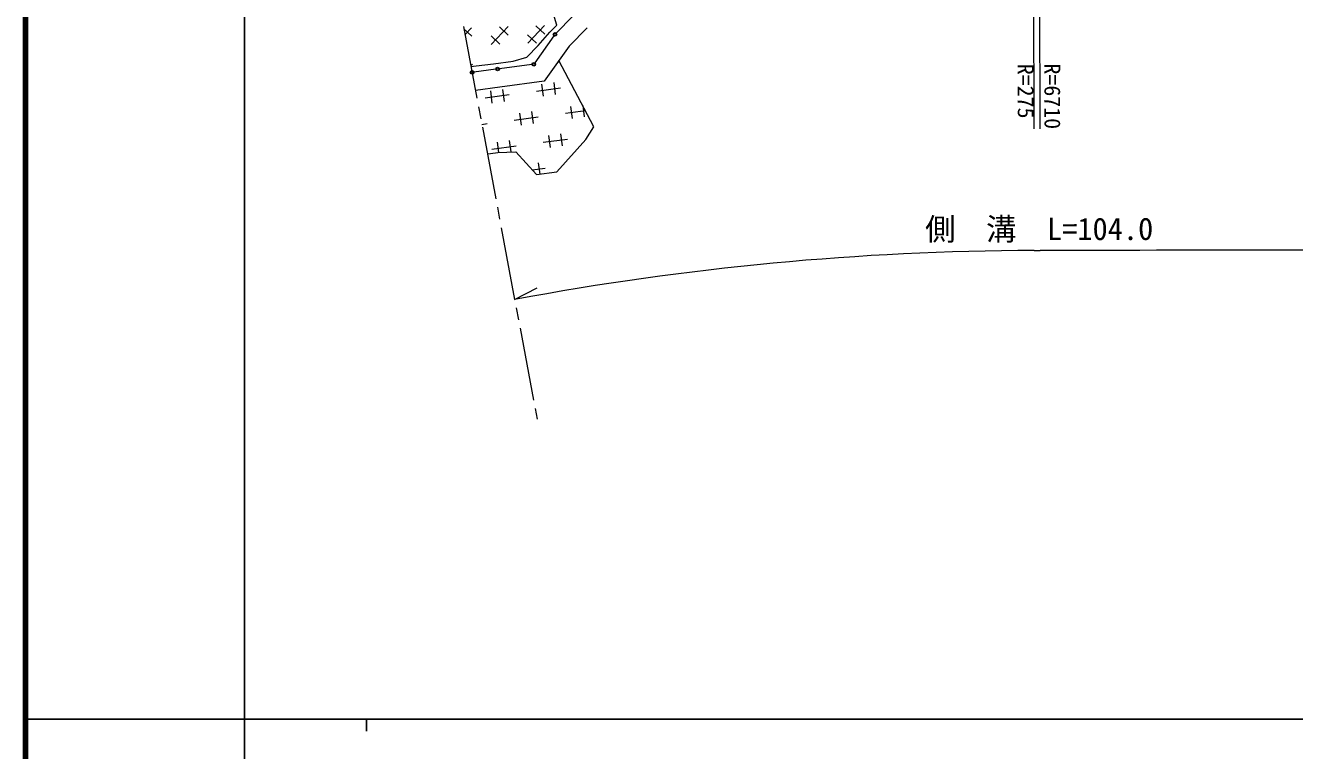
# Model space of a CAD drawing. Units: millimetres, scale not verified. Extents: x 40000 to 680000, y 20000 to 380000.
# Drawn here: x 40000 to 144210, y 202409 to 261918 of the extents above; entities that cross this region are included whole.
import ezdxf
from ezdxf.enums import TextEntityAlignment as Align

# ---------------------------------------------------------------- set-up
doc = ezdxf.new("R2010")
doc.units = ezdxf.units.MM
doc.header["$LTSCALE"] = 1000
for name, color, linetype, lineweight in [('M-BGD', 7, 'Continuous', 13), ('M-BMK', 2, 'Continuous', 13), ('M-STR-HTXT', 7, 'Continuous', 13), ('M-STR-STRC', 7, 'Continuous', 13), ('M-TTL', 2, 'Continuous', 140), ('M-TTL-BAND', 7, 'Continuous', 25)]:
    doc.layers.add(name, color=color, linetype=linetype, lineweight=lineweight)
doc.styles.add('ＭＳ ゴシック', font='')
doc.styles.get('ＭＳ ゴシック').set_extended_font_data('MS Gothic')

msp = doc.modelspace()

# ---------------------------------------------------------------- linework, layer by layer
at = {"layer": 'M-BGD'}
for p, q in [((76649, 261023), (76010, 261626)), ((76629, 261729), (76096, 261165)), ((79628, 261816), (78255, 260362)), ((79648, 261109), (78921, 261796)), ((82626, 261903), (81254, 260448)), ((82647, 261196), (81920, 261882)), ((78962, 260382), (78234, 261068)), ((81960, 260469), (81233, 261155)), ((76716, 258731), (76579, 258586)), ((83777, 258917), (83875, 258930)), ((78179, 256535), (78311, 255544)), ((79170, 256667), (79302, 255676)), ((81955, 256534), (83937, 256798)), ((82384, 257096), (82516, 256104)), ((83376, 257228), (83508, 256236)), ((77749, 255974), (79732, 256238)), ((85768, 255331), (85890, 254414)), ((80132, 254151), (82115, 254415)), ((80562, 254713), (80694, 253721)), ((81553, 254845), (81685, 253854)), ((84338, 254711), (85979, 254930)), ((84767, 255273), (84899, 254282)), ((77477, 253797), (77909, 253855)), ((78739, 252330), (78850, 251500)), ((79730, 252462), (79854, 251530)), ((82515, 252328), (84497, 252593)), ((82945, 252890), (83077, 251899)), ((83936, 253022), (84068, 252031)), ((78309, 251768), (80292, 252032)), ((81618, 250069), (82675, 250210)), ((82113, 250639), (82236, 249716))]:
    msp.add_line(p, q, dxfattribs=at)
for points in [[(76587, 258542), (77001, 258598), (78435, 258756), (80045, 258996), (81162, 259321), (82107, 260262), (83069, 261368), (83626, 261932), (83196, 263374), (82586, 265089), (82036, 266821), (81320, 268829)], [(86128, 261723), (84635, 260208), (82588, 257332), (78967, 256850), (76955, 256581)], [(77929, 251383), (78175, 251414), (78803, 251498), (80268, 251543), (81973, 249681), (83627, 249904), (86007, 252568), (86677, 253604), (83811, 259050)]]:
    msp.add_lwpolyline(points, dxfattribs=at)
at = {"layer": 'M-BMK'}
for p, q in [((75971, 261832), (77076, 255934)), ((77205, 255246), (77389, 254263)), ((77518, 253575), (78623, 247678)), ((78752, 246990), (78936, 246007)), ((79065, 245319), (80170, 239422)), ((80299, 238734), (80483, 237751)), ((80612, 237063), (81717, 231165)), ((81846, 230477), (82012, 229593))]:
    msp.add_line(p, q, dxfattribs=at)
at = {"layer": 'M-STR-HTXT'}
for p, q in [((122730, 283440), (122808, 253441)), ((123202, 283442), (123280, 253442)), ((122835, 243441), (123306, 243442)), ((80170, 239422), (82025, 240380))]:
    msp.add_line(p, q, dxfattribs=at)
for centre, radius, start, end in [((123449, 8441), 235000, 90.1499, 100.61259), ((140759, -6426535), 6670000, 89.77432, 90.14992)]:
    msp.add_arc(centre, radius, start, end, dxfattribs=at)
at = {"layer": 'M-STR-STRC'}
for p, q in [((84954, 262669), (83587, 261282)), ((83395, 261053), (81831, 258855)), ((81595, 258713), (78917, 258357)), ((78620, 258317), (76827, 258077))]:
    msp.add_line(p, q, dxfattribs=at)
for centre, radius in [((83482, 261175), 150), ((83482, 261175), 120), ((83482, 261175), 100), ((78769, 258337), 150), ((78769, 258337), 120), ((81744, 258733), 150), ((81744, 258733), 120), ((81744, 258733), 100), ((76678, 258058), 150), ((76678, 258058), 120), ((76678, 258058), 100), ((78769, 258337), 100)]:
    msp.add_circle(centre, radius, dxfattribs=at)
at = {"layer": 'M-TTL'}
msp.add_line((40000, 380000), (40000, 20000), dxfattribs=at)
msp.add_line((40000, 380000), (40000, 20000), dxfattribs=at)
at = {"layer": 'M-TTL-BAND'}
for p, q in [((58000, 370000), (58000, 20000)), ((58000, 370000), (58000, 20000)), ((40000, 205000), (579000, 205000)), ((40000, 205000), (579000, 205000)), ((68000, 205000), (68000, 204000))]:
    msp.add_line(p, q, dxfattribs=at)

# ---------------------------------------------------------------- texts
at = {"layer": 'M-STR-HTXT', "style": 'ＭＳ ゴシック'}
msp.add_text('R=275', height=1320, rotation=270.15, dxfattribs=at).set_placement((122794, 258768), align=Align.TOP_LEFT)
msp.add_text('R=6710', height=1320, rotation=270.15, dxfattribs=at).set_placement((123266, 258792), align=Align.BOTTOM_LEFT)
msp.add_text('側\u3000溝\u3000L=104.0', height=1833, rotation=0.107, dxfattribs=at).set_placement((123244, 243745), align=Align.BOTTOM_CENTER)

doc.saveas('drawing.dxf')
